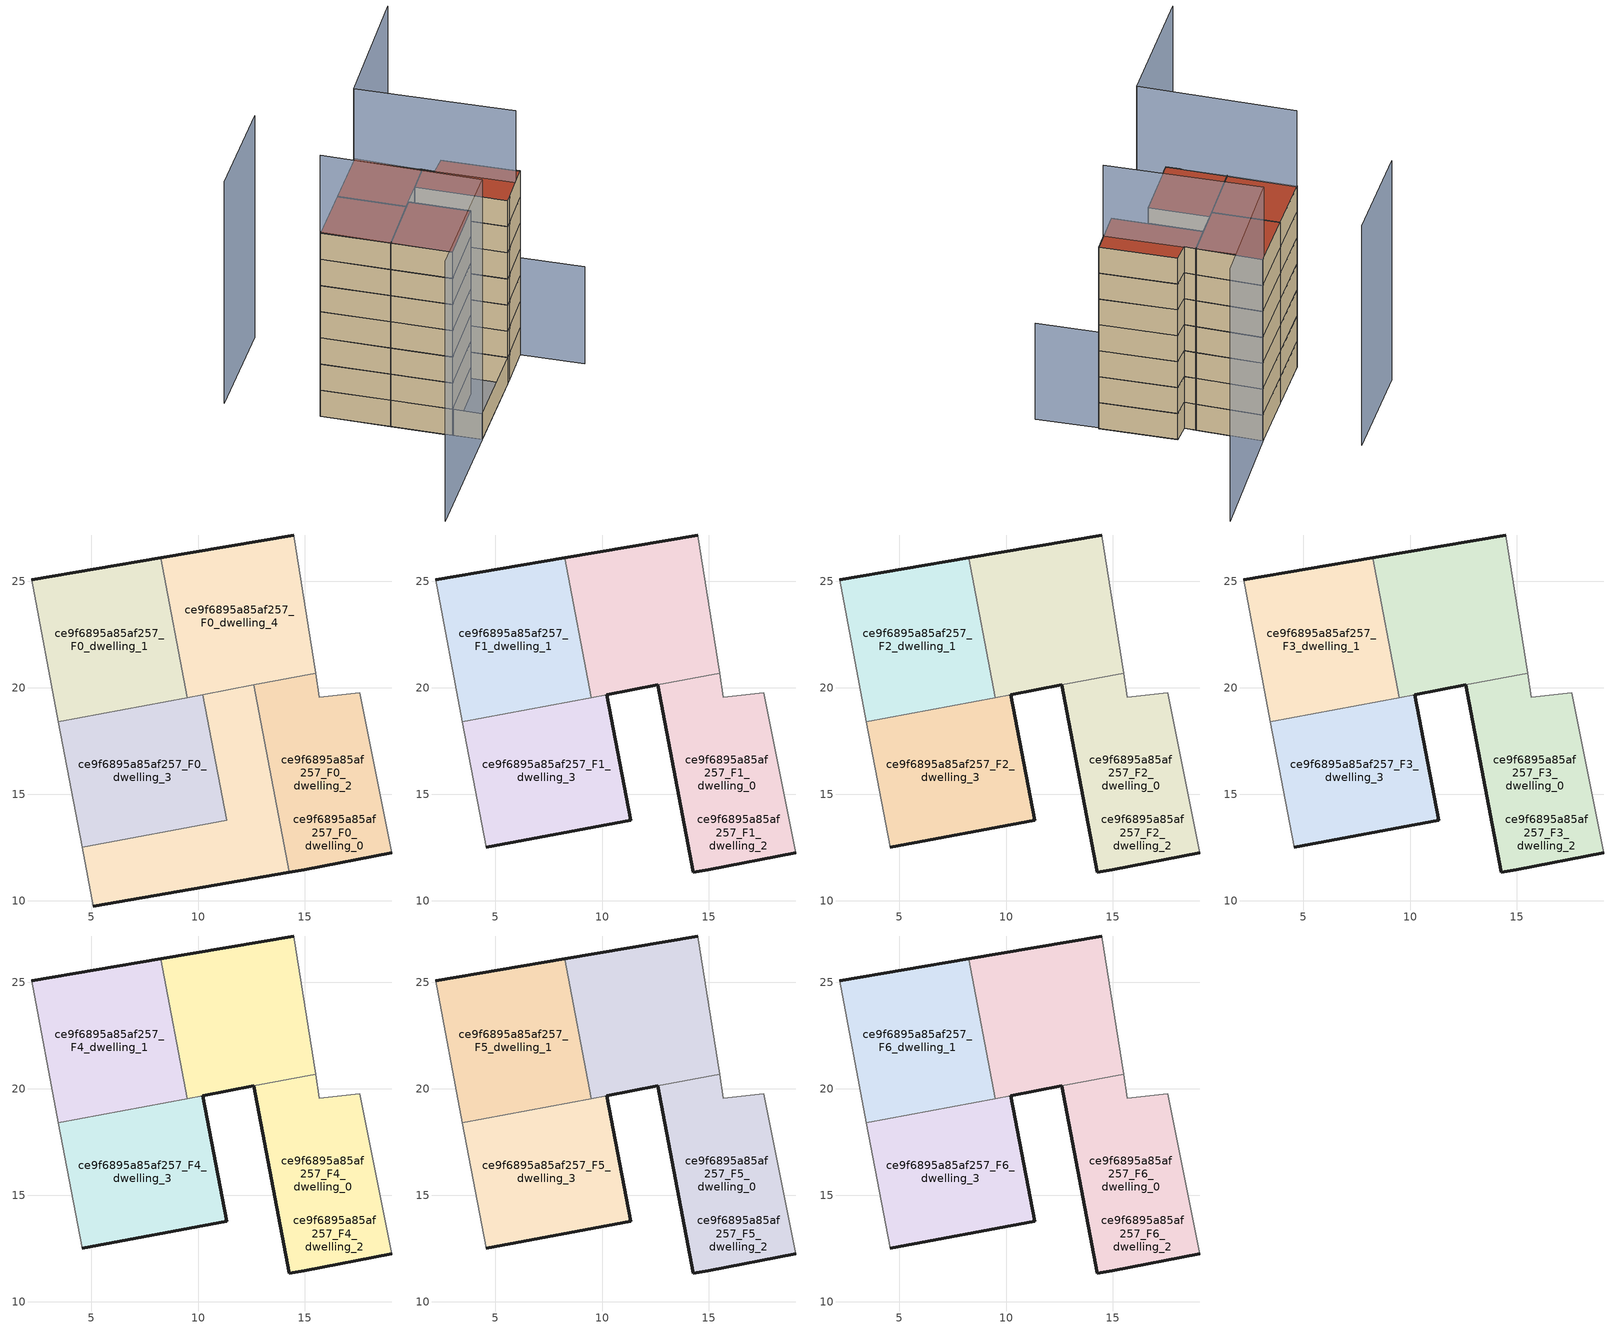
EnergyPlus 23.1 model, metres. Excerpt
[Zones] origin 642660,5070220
ce9f6895a85af257_F0_dwelling_0
 floor ground (EU_floor_Construction): 15.52,20.68 14.5,27.17 8.24,26.1 9.48,19.54 z0; 19.1,12.26 17.6,19.76 15.7,19.56 15.52,20.68 12.61,20.13 14.27,11.33 14.99,11.46 z0; 14.27,11.33 12.61,20.13 9.48,19.54 10.23,19.68 11.34,13.79 4.57,12.51 5.09,9.76 z0
 wall outside (EU_wall_Construction): 8.24,26.1 14.5,27.17 z0:3
 wall adiabatic (EU_wall_Construction): 14.5,27.17 15.52,20.68 z0:3
 wall to ce9f6895a85af257_F0_dwelling_1 (EU_wall_Construction): 9.48,19.54 8.24,26.1 z0:3
 wall to ce9f6895a85af257_F0_dwelling_2 (EU_wall_Construction): 15.52,20.68 12.61,20.13 z0:3
 wall to ce9f6895a85af257_F0_dwelling_4 (EU_wall_Construction): 12.6,20.13 10.23,19.68 z0:3
 wall to ce9f6895a85af257_F0_dwelling_3 (EU_wall_Construction): 10.23,19.68 9.49,19.54 z0:3
ce9f6895a85af257_F0_dwelling_1
 floor ground (EU_floor_Construction): 9.48,19.54 8.24,26.1 2.19,25.07 3.45,18.4 z0
 wall outside (EU_wall_Construction): 2.19,25.07 8.24,26.1 z0:3
 wall adiabatic (EU_wall_Construction): 3.45,18.4 2.19,25.07 z0:3
 wall to ce9f6895a85af257_F0_dwelling_3 (EU_wall_Construction): 9.48,19.54 3.45,18.4 z0:3
ce9f6895a85af257_F0_dwelling_2
 floor ground (EU_floor_Construction): 15.52,20.68 14.5,27.17 8.24,26.1 9.48,19.54 z0; 19.1,12.26 17.6,19.76 15.7,19.56 15.52,20.68 12.61,20.13 14.27,11.33 14.99,11.46 z0
 wall outside (EU_wall_Construction): 19.1,12.26 14.99,11.46 14.27,11.33 z0:3
 wall adiabatic (EU_wall_Construction): 15.52,20.68 15.7,19.56 17.6,19.76 19.1,12.26 z0:3
 wall to ce9f6895a85af257_F0_dwelling_4 (EU_wall_Construction): 14.27,11.33 12.6,20.13 z0:3
ce9f6895a85af257_F0_dwelling_3
 floor ground (EU_floor_Construction): 11.34,13.79 10.23,19.68 3.45,18.4 4.57,12.51 z0
 wall adiabatic (EU_wall_Construction): 4.57,12.51 3.45,18.4 z0:3
 wall to ce9f6895a85af257_F0_dwelling_4 (EU_wall_Construction): 10.23,19.68 11.34,13.79 4.57,12.51 z0:3
ce9f6895a85af257_F0_dwelling_4
 floor ground (EU_floor_Construction): 15.52,20.68 14.5,27.17 8.24,26.1 9.48,19.54 z0; 14.27,11.33 12.61,20.13 9.48,19.54 10.23,19.68 11.34,13.79 4.57,12.51 5.09,9.76 z0
 wall outside (EU_wall_Construction): 14.27,11.33 5.09,9.76 z0:3
 wall adiabatic (EU_wall_Construction): 5.09,9.76 4.57,12.51 z0:3
 ceiling adiabatic (EU_roof_Construction): 14.5,27.17 15.52,20.68 9.48,19.54 8.24,26.1 z3
ce9f6895a85af257_F1_dwelling_0
 floor to ce9f6895a85af257_F0_dwelling_0 (EU_floor_Construction): 15.52,20.68 14.5,27.17 8.24,26.1 9.48,19.54 z3
 floor adiabatic (EU_floor_Construction): 19.1,12.26 17.6,19.76 15.7,19.56 15.52,20.68 12.61,20.13 14.27,11.33 14.99,11.46 z3
 wall outside (EU_wall_Construction): 8.24,26.1 14.5,27.17 / 12.61,20.13 10.23,19.68 z3:6
 wall adiabatic (EU_wall_Construction): 14.5,27.17 15.52,20.68 z3:6
 wall to ce9f6895a85af257_F1_dwelling_1 (EU_wall_Construction): 9.48,19.54 8.24,26.1 z3:6
 wall to ce9f6895a85af257_F1_dwelling_2 (EU_wall_Construction): 15.52,20.68 12.61,20.13 z3:6
 wall to ce9f6895a85af257_F1_dwelling_3 (EU_wall_Construction): 10.23,19.68 9.48,19.54 z3:6
ce9f6895a85af257_F1_dwelling_1
 floor to ce9f6895a85af257_F0_dwelling_1 (EU_floor_Construction): 9.48,19.54 8.24,26.1 2.19,25.07 3.45,18.4 z3
 wall outside (EU_wall_Construction): 2.19,25.07 8.24,26.1 z3:6
 wall adiabatic (EU_wall_Construction): 3.45,18.4 2.19,25.07 z3:6
 wall to ce9f6895a85af257_F1_dwelling_3 (EU_wall_Construction): 9.48,19.54 3.45,18.4 z3:6
ce9f6895a85af257_F1_dwelling_2
 floor to ce9f6895a85af257_F0_dwelling_2 (EU_floor_Construction): 15.52,20.68 14.5,27.17 8.24,26.1 9.48,19.54 z3; 19.1,12.26 17.6,19.76 15.7,19.56 15.52,20.68 12.61,20.13 14.27,11.33 14.99,11.46 z3
 wall outside (EU_wall_Construction): 19.1,12.26 14.99,11.46 14.27,11.33 12.6,20.13 z3:6
 wall adiabatic (EU_wall_Construction): 15.52,20.68 15.7,19.56 17.6,19.76 19.1,12.26 z3:6
ce9f6895a85af257_F1_dwelling_3
 floor to ce9f6895a85af257_F0_dwelling_3 (EU_floor_Construction): 11.34,13.79 10.23,19.68 3.45,18.4 4.57,12.51 z3
 wall outside (EU_wall_Construction): 10.23,19.68 11.34,13.79 4.57,12.51 z3:6
 wall adiabatic (EU_wall_Construction): 4.57,12.51 3.45,18.4 z3:6
ce9f6895a85af257_F2_dwelling_0
 floor adiabatic (EU_floor_Construction): 15.52,20.68 14.5,27.17 8.24,26.1 9.48,19.54 z6; 19.1,12.26 17.6,19.76 15.7,19.56 15.52,20.68 12.61,20.13 14.27,11.33 14.99,11.46 z6
 wall outside (EU_wall_Construction): 8.24,26.1 14.5,27.17 / 12.61,20.13 10.23,19.68 z6:9
 wall adiabatic (EU_wall_Construction): 14.5,27.17 15.52,20.68 z6:9
 wall to ce9f6895a85af257_F2_dwelling_1 (EU_wall_Construction): 9.48,19.54 8.24,26.1 z6:9
 wall to ce9f6895a85af257_F2_dwelling_2 (EU_wall_Construction): 15.52,20.68 12.61,20.13 z6:9
 wall to ce9f6895a85af257_F2_dwelling_3 (EU_wall_Construction): 10.23,19.68 9.48,19.54 z6:9
ce9f6895a85af257_F2_dwelling_1
 floor to ce9f6895a85af257_F1_dwelling_1 (EU_floor_Construction): 9.48,19.54 8.24,26.1 2.19,25.07 3.45,18.4 z6
 wall outside (EU_wall_Construction): 2.19,25.07 8.24,26.1 z6:9
 wall adiabatic (EU_wall_Construction): 3.45,18.4 2.19,25.07 z6:9
 wall to ce9f6895a85af257_F2_dwelling_3 (EU_wall_Construction): 9.48,19.54 3.45,18.4 z6:9
ce9f6895a85af257_F2_dwelling_2
 floor to ce9f6895a85af257_F1_dwelling_2 (EU_floor_Construction): 15.52,20.68 14.5,27.17 8.24,26.1 9.48,19.54 z6; 19.1,12.26 17.6,19.76 15.7,19.56 15.52,20.68 12.61,20.13 14.27,11.33 14.99,11.46 z6
 wall outside (EU_wall_Construction): 19.1,12.26 14.99,11.46 14.27,11.33 12.6,20.13 z6:9
 wall adiabatic (EU_wall_Construction): 15.52,20.68 15.7,19.56 17.6,19.76 19.1,12.26 z6:9
ce9f6895a85af257_F2_dwelling_3
 floor to ce9f6895a85af257_F1_dwelling_3 (EU_floor_Construction): 11.34,13.79 10.23,19.68 3.45,18.4 4.57,12.51 z6
 wall outside (EU_wall_Construction): 10.23,19.68 11.34,13.79 4.57,12.51 z6:9
 wall adiabatic (EU_wall_Construction): 4.57,12.51 3.45,18.4 z6:9
ce9f6895a85af257_F3_dwelling_0
 floor adiabatic (EU_floor_Construction): 15.52,20.68 14.5,27.17 8.24,26.1 9.48,19.54 z9; 19.1,12.26 17.6,19.76 15.7,19.56 15.52,20.68 12.61,20.13 14.27,11.33 14.99,11.46 z9
 wall outside (EU_wall_Construction): 8.24,26.1 14.5,27.17 / 12.61,20.13 10.23,19.68 z9:12
 wall adiabatic (EU_wall_Construction): 14.5,27.17 15.52,20.68 z9:12
 wall to ce9f6895a85af257_F3_dwelling_1 (EU_wall_Construction): 9.48,19.54 8.24,26.1 z9:12
 wall to ce9f6895a85af257_F3_dwelling_2 (EU_wall_Construction): 15.52,20.68 12.61,20.13 z9:12
 wall to ce9f6895a85af257_F3_dwelling_3 (EU_wall_Construction): 10.23,19.68 9.48,19.54 z9:12
ce9f6895a85af257_F3_dwelling_1
 floor to ce9f6895a85af257_F2_dwelling_1 (EU_floor_Construction): 9.48,19.54 8.24,26.1 2.19,25.07 3.45,18.4 z9
 wall outside (EU_wall_Construction): 2.19,25.07 8.24,26.1 z9:12
 wall adiabatic (EU_wall_Construction): 3.45,18.4 2.19,25.07 z9:12
 wall to ce9f6895a85af257_F3_dwelling_3 (EU_wall_Construction): 9.48,19.54 3.45,18.4 z9:12
ce9f6895a85af257_F3_dwelling_2
 floor to ce9f6895a85af257_F2_dwelling_2 (EU_floor_Construction): 15.52,20.68 14.5,27.17 8.24,26.1 9.48,19.54 z9; 19.1,12.26 17.6,19.76 15.7,19.56 15.52,20.68 12.61,20.13 14.27,11.33 14.99,11.46 z9
 wall outside (EU_wall_Construction): 19.1,12.26 14.99,11.46 14.27,11.33 12.6,20.13 z9:12
 wall adiabatic (EU_wall_Construction): 15.52,20.68 15.7,19.56 17.6,19.76 19.1,12.26 z9:12
ce9f6895a85af257_F3_dwelling_3
 floor to ce9f6895a85af257_F2_dwelling_3 (EU_floor_Construction): 11.34,13.79 10.23,19.68 3.45,18.4 4.57,12.51 z9
 wall outside (EU_wall_Construction): 10.23,19.68 11.34,13.79 4.57,12.51 z9:12
 wall adiabatic (EU_wall_Construction): 4.57,12.51 3.45,18.4 z9:12
ce9f6895a85af257_F4_dwelling_0
 floor adiabatic (EU_floor_Construction): 15.52,20.68 14.5,27.17 8.24,26.1 9.48,19.54 z12; 19.1,12.26 17.6,19.76 15.7,19.56 15.52,20.68 12.61,20.13 14.27,11.33 14.99,11.46 z12
 wall outside (EU_wall_Construction): 8.24,26.1 14.5,27.17 / 12.61,20.13 10.23,19.68 z12:15
 wall adiabatic (EU_wall_Construction): 14.5,27.17 15.52,20.68 z12:15
 wall to ce9f6895a85af257_F4_dwelling_1 (EU_wall_Construction): 9.48,19.54 8.24,26.1 z12:15
 wall to ce9f6895a85af257_F4_dwelling_2 (EU_wall_Construction): 15.52,20.68 12.61,20.13 z12:15
 wall to ce9f6895a85af257_F4_dwelling_3 (EU_wall_Construction): 10.23,19.68 9.48,19.54 z12:15
ce9f6895a85af257_F4_dwelling_1
 floor to ce9f6895a85af257_F3_dwelling_1 (EU_floor_Construction): 9.48,19.54 8.24,26.1 2.19,25.07 3.45,18.4 z12
 wall outside (EU_wall_Construction): 2.19,25.07 8.24,26.1 z12:15
 wall adiabatic (EU_wall_Construction): 3.45,18.4 2.19,25.07 z12:15
 wall to ce9f6895a85af257_F4_dwelling_3 (EU_wall_Construction): 9.48,19.54 3.45,18.4 z12:15
ce9f6895a85af257_F4_dwelling_2
 floor to ce9f6895a85af257_F3_dwelling_2 (EU_floor_Construction): 15.52,20.68 14.5,27.17 8.24,26.1 9.48,19.54 z12; 19.1,12.26 17.6,19.76 15.7,19.56 15.52,20.68 12.61,20.13 14.27,11.33 14.99,11.46 z12
 wall outside (EU_wall_Construction): 19.1,12.26 14.99,11.46 14.27,11.33 12.6,20.13 z12:15
 wall adiabatic (EU_wall_Construction): 15.52,20.68 15.7,19.56 17.6,19.76 19.1,12.26 z12:15
ce9f6895a85af257_F4_dwelling_3
 floor to ce9f6895a85af257_F3_dwelling_3 (EU_floor_Construction): 11.34,13.79 10.23,19.68 3.45,18.4 4.57,12.51 z12
 wall outside (EU_wall_Construction): 10.23,19.68 11.34,13.79 4.57,12.51 z12:15
 wall adiabatic (EU_wall_Construction): 4.57,12.51 3.45,18.4 z12:15
ce9f6895a85af257_F5_dwelling_0
 floor adiabatic (EU_floor_Construction): 15.52,20.68 14.5,27.17 8.24,26.1 9.48,19.54 z15; 19.1,12.26 17.6,19.76 15.7,19.56 15.52,20.68 12.61,20.13 14.27,11.33 14.99,11.46 z15
 wall outside (EU_wall_Construction): 8.24,26.1 14.5,27.17 / 12.61,20.13 10.23,19.68 z15:18
 wall adiabatic (EU_wall_Construction): 14.5,27.17 15.52,20.68 z15:18
 wall to ce9f6895a85af257_F5_dwelling_1 (EU_wall_Construction): 9.48,19.54 8.24,26.1 z15:18
 wall to ce9f6895a85af257_F5_dwelling_2 (EU_wall_Construction): 15.52,20.68 12.61,20.13 z15:18
 wall to ce9f6895a85af257_F5_dwelling_3 (EU_wall_Construction): 10.23,19.68 9.48,19.54 z15:18
ce9f6895a85af257_F5_dwelling_1
 floor to ce9f6895a85af257_F4_dwelling_1 (EU_floor_Construction): 9.48,19.54 8.24,26.1 2.19,25.07 3.45,18.4 z15
 wall outside (EU_wall_Construction): 2.19,25.07 8.24,26.1 z15:18
 wall adiabatic (EU_wall_Construction): 3.45,18.4 2.19,25.07 z15:18
 wall to ce9f6895a85af257_F5_dwelling_3 (EU_wall_Construction): 9.48,19.54 3.45,18.4 z15:18
ce9f6895a85af257_F5_dwelling_2
 floor to ce9f6895a85af257_F4_dwelling_2 (EU_floor_Construction): 15.52,20.68 14.5,27.17 8.24,26.1 9.48,19.54 z15; 19.1,12.26 17.6,19.76 15.7,19.56 15.52,20.68 12.61,20.13 14.27,11.33 14.99,11.46 z15
 wall outside (EU_wall_Construction): 19.1,12.26 14.99,11.46 14.27,11.33 12.6,20.13 z15:18
 wall adiabatic (EU_wall_Construction): 15.52,20.68 15.7,19.56 17.6,19.76 19.1,12.26 z15:18
ce9f6895a85af257_F5_dwelling_3
 floor to ce9f6895a85af257_F4_dwelling_3 (EU_floor_Construction): 11.34,13.79 10.23,19.68 3.45,18.4 4.57,12.51 z15
 wall outside (EU_wall_Construction): 10.23,19.68 11.34,13.79 4.57,12.51 z15:18
 wall adiabatic (EU_wall_Construction): 4.57,12.51 3.45,18.4 z15:18
ce9f6895a85af257_F6_dwelling_0
 floor adiabatic (EU_floor_Construction): 15.52,20.68 14.5,27.17 8.24,26.1 9.48,19.54 z18; 19.1,12.26 17.6,19.76 15.7,19.56 15.52,20.68 12.61,20.13 14.27,11.33 14.99,11.46 z18
 wall outside (EU_wall_Construction): 8.24,26.1 14.5,27.17 / 12.61,20.13 10.23,19.68 z18:21
 wall adiabatic (EU_wall_Construction): 14.5,27.17 15.52,20.68 z18:21
 wall to ce9f6895a85af257_F6_dwelling_1 (EU_wall_Construction): 9.48,19.54 8.24,26.1 z18:21
 wall to ce9f6895a85af257_F6_dwelling_2 (EU_wall_Construction): 15.52,20.68 12.61,20.13 z18:21
 wall to ce9f6895a85af257_F6_dwelling_3 (EU_wall_Construction): 10.23,19.68 9.48,19.54 z18:21
 roof outside (EU_roof_Construction): 14.5,27.17 15.52,20.68 9.48,19.54 8.24,26.1 z21; 17.6,19.76 19.1,12.26 14.99,11.46 14.27,11.33 12.61,20.13 15.52,20.68 15.7,19.56 z21
ce9f6895a85af257_F6_dwelling_1
 floor to ce9f6895a85af257_F5_dwelling_1 (EU_floor_Construction): 9.48,19.54 8.24,26.1 2.19,25.07 3.45,18.4 z18
 wall outside (EU_wall_Construction): 2.19,25.07 8.24,26.1 z18:21
 wall adiabatic (EU_wall_Construction): 3.45,18.4 2.19,25.07 z18:21
 wall to ce9f6895a85af257_F6_dwelling_3 (EU_wall_Construction): 9.48,19.54 3.45,18.4 z18:21
 roof outside (EU_roof_Construction): 8.24,26.1 9.48,19.54 3.45,18.4 2.19,25.07 z21
ce9f6895a85af257_F6_dwelling_2
 floor to ce9f6895a85af257_F5_dwelling_2 (EU_floor_Construction): 15.52,20.68 14.5,27.17 8.24,26.1 9.48,19.54 z18; 19.1,12.26 17.6,19.76 15.7,19.56 15.52,20.68 12.61,20.13 14.27,11.33 14.99,11.46 z18
 wall outside (EU_wall_Construction): 19.1,12.26 14.99,11.46 14.27,11.33 12.6,20.13 z18:21
 wall adiabatic (EU_wall_Construction): 15.52,20.68 15.7,19.56 17.6,19.76 19.1,12.26 z18:21
 roof outside (EU_roof_Construction): 14.5,27.17 15.52,20.68 9.48,19.54 8.24,26.1 z21; 17.6,19.76 19.1,12.26 14.99,11.46 14.27,11.33 12.61,20.13 15.52,20.68 15.7,19.56 z21
ce9f6895a85af257_F6_dwelling_3
 floor to ce9f6895a85af257_F5_dwelling_3 (EU_floor_Construction): 11.34,13.79 10.23,19.68 3.45,18.4 4.57,12.51 z18
 wall outside (EU_wall_Construction): 10.23,19.68 11.34,13.79 4.57,12.51 z18:21
 wall adiabatic (EU_wall_Construction): 4.57,12.51 3.45,18.4 z18:21
 roof outside (EU_roof_Construction): 10.23,19.68 11.34,13.79 4.57,12.51 3.45,18.4 z21
shading: 20.2,6.15 18.98,12.23 z0:11.1; 2.38,25.12 5.09,9.76 / 5.09,9.76 -8.21,7.41 z0:29.8; 17.23,11.88 14.19,27.11 / 14.19,27.11 27.57,29.78 z0:29.2; 11.21,35.93 0.39,34.08 z0:25.4
[Building]
EU S2 Campaign: North Axis=0; Terrain=City; Solar Distribution=FullExterior
[Site:Location]
Lyon-Bron: Latitude=45.75; Longitude=5; Time Zone=1; Elevation=198
[SizingPeriod:WeatherFileDays]
AnnualSizingPeriod: Begin Month=1; Begin Day of Month=1; End Month=12; End Day of Month=31; Day of Week for Start Day=Monday; Use Weather File Daylight Saving Period=No; Use Weather File Rain and Snow Indicators=No
[MATERIAL]
EU_InternalMass_Material: Roughness=MediumRough; Thickness=0.1; Conductivity=1; Density=1800; Specific Heat=900; Thermal Absorptance=0.9; Solar Absorptance=0.7; Visible Absorptance=0.7
[MATERIAL:NOMASS] Roughness=MediumRough; Thermal Absorptance=0.9; Solar Absorptance=0.7; Visible Absorptance=0.7
Name | Thermal Resistance
EU_wall_NoMass | 0.776494
EU_roof_NoMass | 0.486893
EU_floor_NoMass | 0.421597
[CONSTRUCTION]
EU_wall_Construction: EU_wall_NoMass
EU_roof_Construction: EU_roof_NoMass
EU_floor_Construction: EU_floor_NoMass
EU_InternalMass_Construction: EU_InternalMass_Material
[ZONE] Type=1; Multiplier=1; Ceiling Height=autocalculate; Floor Area=autocalculate; Part of Total Floor Area=Yes
Name | Volume
ce9f6895a85af257_F0_dwelling_0 | 372.042
ce9f6895a85af257_F1_dwelling_0; ce9f6895a85af257_F0_dwelling_2; ce9f6895a85af257_F1_dwelling_2 | 248.044
ce9f6895a85af257_F2_dwelling_0; ce9f6895a85af257_F3_dwelling_0; ce9f6895a85af257_F4_dwelling_0; ce9f6895a85af257_F5_dwelling_0; ce9f6895a85af257_F6_dwelling_0; ce9f6895a85af257_F2_dwelling_2; ce9f6895a85af257_F3_dwelling_2; ce9f6895a85af257_F4_dwelling_2; ce9f6895a85af257_F5_dwelling_2; ce9f6895a85af257_F6_dwelling_2 | 248.045
ce9f6895a85af257_F0_dwelling_1; ce9f6895a85af257_F1_dwelling_1; ce9f6895a85af257_F2_dwelling_1; ce9f6895a85af257_F3_dwelling_1; ce9f6895a85af257_F4_dwelling_1; ce9f6895a85af257_F5_dwelling_1; ce9f6895a85af257_F6_dwelling_1 | 124.006
ce9f6895a85af257_F0_dwelling_3 | 124.032
ce9f6895a85af257_F1_dwelling_3; ce9f6895a85af257_F2_dwelling_3; ce9f6895a85af257_F3_dwelling_3; ce9f6895a85af257_F4_dwelling_3; ce9f6895a85af257_F5_dwelling_3; ce9f6895a85af257_F6_dwelling_3 | 124.031
ce9f6895a85af257_F0_dwelling_4 | 248.012
[INTERNALMASS] Construction=EU_InternalMass_Construction
Name | Zone or ZoneList | Surface Area
ce9f6895a85af257_F0_dwelling_0_EU_InternalMass | ce9f6895a85af257_F0_dwelling_0 | 41.3374
ce9f6895a85af257_F0_dwelling_1_EU_InternalMass | ce9f6895a85af257_F0_dwelling_1 | 41.3358
ce9f6895a85af257_F0_dwelling_2_EU_InternalMass | ce9f6895a85af257_F0_dwelling_2 | 41.3451
ce9f6895a85af257_F0_dwelling_3_EU_InternalMass | ce9f6895a85af257_F0_dwelling_3 | 41.3414
ce9f6895a85af257_F0_dwelling_4_EU_InternalMass | ce9f6895a85af257_F0_dwelling_4 | 41.3326
ce9f6895a85af257_F1_dwelling_0_EU_InternalMass | ce9f6895a85af257_F1_dwelling_0 | 51.6721
ce9f6895a85af257_F1_dwelling_1_EU_InternalMass | ce9f6895a85af257_F1_dwelling_1 | 51.6709
ce9f6895a85af257_F1_dwelling_2_EU_InternalMass | ce9f6895a85af257_F1_dwelling_2 | 51.6783
ce9f6895a85af257_F1_dwelling_3_EU_InternalMass | ce9f6895a85af257_F1_dwelling_3 | 51.6768
ce9f6895a85af257_F2_dwelling_0_EU_InternalMass | ce9f6895a85af257_F2_dwelling_0 | 51.6721
ce9f6895a85af257_F2_dwelling_1_EU_InternalMass | ce9f6895a85af257_F2_dwelling_1 | 51.6709
ce9f6895a85af257_F2_dwelling_2_EU_InternalMass | ce9f6895a85af257_F2_dwelling_2 | 51.6783
ce9f6895a85af257_F2_dwelling_3_EU_InternalMass | ce9f6895a85af257_F2_dwelling_3 | 51.6768
ce9f6895a85af257_F3_dwelling_0_EU_InternalMass | ce9f6895a85af257_F3_dwelling_0 | 51.6721
ce9f6895a85af257_F3_dwelling_1_EU_InternalMass | ce9f6895a85af257_F3_dwelling_1 | 51.6709
ce9f6895a85af257_F3_dwelling_2_EU_InternalMass | ce9f6895a85af257_F3_dwelling_2 | 51.6783
ce9f6895a85af257_F3_dwelling_3_EU_InternalMass | ce9f6895a85af257_F3_dwelling_3 | 51.6768
ce9f6895a85af257_F4_dwelling_0_EU_InternalMass | ce9f6895a85af257_F4_dwelling_0 | 51.6721
ce9f6895a85af257_F4_dwelling_1_EU_InternalMass | ce9f6895a85af257_F4_dwelling_1 | 51.6709
ce9f6895a85af257_F4_dwelling_2_EU_InternalMass | ce9f6895a85af257_F4_dwelling_2 | 51.6783
ce9f6895a85af257_F4_dwelling_3_EU_InternalMass | ce9f6895a85af257_F4_dwelling_3 | 51.6768
ce9f6895a85af257_F5_dwelling_0_EU_InternalMass | ce9f6895a85af257_F5_dwelling_0 | 51.6721
ce9f6895a85af257_F5_dwelling_1_EU_InternalMass | ce9f6895a85af257_F5_dwelling_1 | 51.6709
ce9f6895a85af257_F5_dwelling_2_EU_InternalMass | ce9f6895a85af257_F5_dwelling_2 | 51.6783
ce9f6895a85af257_F5_dwelling_3_EU_InternalMass | ce9f6895a85af257_F5_dwelling_3 | 51.6768
ce9f6895a85af257_F6_dwelling_0_EU_InternalMass | ce9f6895a85af257_F6_dwelling_0 | 51.6721
ce9f6895a85af257_F6_dwelling_1_EU_InternalMass | ce9f6895a85af257_F6_dwelling_1 | 51.6709
ce9f6895a85af257_F6_dwelling_2_EU_InternalMass | ce9f6895a85af257_F6_dwelling_2 | 51.6783
ce9f6895a85af257_F6_dwelling_3_EU_InternalMass | ce9f6895a85af257_F6_dwelling_3 | 51.6768
[OTHEREQUIPMENT] Fuel Type=Electricity; Design Level Calculation Method=Watts/Area; Power per Zone Floor Area=1; Fraction Latent=0; Fraction Radiant=0; Fraction Lost=0; Carbon Dioxide Generation Rate=0; EndUse Subcategory=EU_Step8_InternalGains
Name | Zone or ZoneList or Space or SpaceList | Schedule
EU_Step8_InternalGain_ce9f6895a85af257_F0_dwelling_0_f000 | ce9f6895a85af257_F0_dwelling_0 | EU_Step8_GainSchedule_ce9f6895a85af257_F0_dwelling_0_f000
EU_Step8_InternalGain_ce9f6895a85af257_F0_dwelling_1_f000 | ce9f6895a85af257_F0_dwelling_1 | EU_Step8_GainSchedule_ce9f6895a85af257_F0_dwelling_1_f000
EU_Step8_InternalGain_ce9f6895a85af257_F0_dwelling_2_f000 | ce9f6895a85af257_F0_dwelling_2 | EU_Step8_GainSchedule_ce9f6895a85af257_F0_dwelling_2_f000
EU_Step8_InternalGain_ce9f6895a85af257_F0_dwelling_3_f000 | ce9f6895a85af257_F0_dwelling_3 | EU_Step8_GainSchedule_ce9f6895a85af257_F0_dwelling_3_f000
EU_Step8_InternalGain_ce9f6895a85af257_F0_dwelling_4_f000 | ce9f6895a85af257_F0_dwelling_4 | EU_Step8_GainSchedule_ce9f6895a85af257_F0_dwelling_4_f000
EU_Step8_InternalGain_ce9f6895a85af257_F1_dwelling_0_f000 | ce9f6895a85af257_F1_dwelling_0 | EU_Step8_GainSchedule_ce9f6895a85af257_F1_dwelling_0_f000
EU_Step8_InternalGain_ce9f6895a85af257_F1_dwelling_1_f000 | ce9f6895a85af257_F1_dwelling_1 | EU_Step8_GainSchedule_ce9f6895a85af257_F1_dwelling_1_f000
EU_Step8_InternalGain_ce9f6895a85af257_F1_dwelling_2_f000 | ce9f6895a85af257_F1_dwelling_2 | EU_Step8_GainSchedule_ce9f6895a85af257_F1_dwelling_2_f000
EU_Step8_InternalGain_ce9f6895a85af257_F1_dwelling_3_f000 | ce9f6895a85af257_F1_dwelling_3 | EU_Step8_GainSchedule_ce9f6895a85af257_F1_dwelling_3_f000
EU_Step8_InternalGain_ce9f6895a85af257_F2_dwelling_0_f000 | ce9f6895a85af257_F2_dwelling_0 | EU_Step8_GainSchedule_ce9f6895a85af257_F2_dwelling_0_f000
EU_Step8_InternalGain_ce9f6895a85af257_F2_dwelling_1_f000 | ce9f6895a85af257_F2_dwelling_1 | EU_Step8_GainSchedule_ce9f6895a85af257_F2_dwelling_1_f000
EU_Step8_InternalGain_ce9f6895a85af257_F2_dwelling_2_f000 | ce9f6895a85af257_F2_dwelling_2 | EU_Step8_GainSchedule_ce9f6895a85af257_F2_dwelling_2_f000
EU_Step8_InternalGain_ce9f6895a85af257_F2_dwelling_3_f000 | ce9f6895a85af257_F2_dwelling_3 | EU_Step8_GainSchedule_ce9f6895a85af257_F2_dwelling_3_f000
EU_Step8_InternalGain_ce9f6895a85af257_F3_dwelling_0_f000 | ce9f6895a85af257_F3_dwelling_0 | EU_Step8_GainSchedule_ce9f6895a85af257_F3_dwelling_0_f000
EU_Step8_InternalGain_ce9f6895a85af257_F3_dwelling_1_f000 | ce9f6895a85af257_F3_dwelling_1 | EU_Step8_GainSchedule_ce9f6895a85af257_F3_dwelling_1_f000
EU_Step8_InternalGain_ce9f6895a85af257_F3_dwelling_2_f000 | ce9f6895a85af257_F3_dwelling_2 | EU_Step8_GainSchedule_ce9f6895a85af257_F3_dwelling_2_f000
EU_Step8_InternalGain_ce9f6895a85af257_F3_dwelling_3_f000 | ce9f6895a85af257_F3_dwelling_3 | EU_Step8_GainSchedule_ce9f6895a85af257_F3_dwelling_3_f000
EU_Step8_InternalGain_ce9f6895a85af257_F4_dwelling_0_f000 | ce9f6895a85af257_F4_dwelling_0 | EU_Step8_GainSchedule_ce9f6895a85af257_F4_dwelling_0_f000
EU_Step8_InternalGain_ce9f6895a85af257_F4_dwelling_1_f000 | ce9f6895a85af257_F4_dwelling_1 | EU_Step8_GainSchedule_ce9f6895a85af257_F4_dwelling_1_f000
EU_Step8_InternalGain_ce9f6895a85af257_F4_dwelling_2_f000 | ce9f6895a85af257_F4_dwelling_2 | EU_Step8_GainSchedule_ce9f6895a85af257_F4_dwelling_2_f000
EU_Step8_InternalGain_ce9f6895a85af257_F4_dwelling_3_f000 | ce9f6895a85af257_F4_dwelling_3 | EU_Step8_GainSchedule_ce9f6895a85af257_F4_dwelling_3_f000
EU_Step8_InternalGain_ce9f6895a85af257_F5_dwelling_0_f000 | ce9f6895a85af257_F5_dwelling_0 | EU_Step8_GainSchedule_ce9f6895a85af257_F5_dwelling_0_f000
EU_Step8_InternalGain_ce9f6895a85af257_F5_dwelling_1_f000 | ce9f6895a85af257_F5_dwelling_1 | EU_Step8_GainSchedule_ce9f6895a85af257_F5_dwelling_1_f000
EU_Step8_InternalGain_ce9f6895a85af257_F5_dwelling_2_f000 | ce9f6895a85af257_F5_dwelling_2 | EU_Step8_GainSchedule_ce9f6895a85af257_F5_dwelling_2_f000
EU_Step8_InternalGain_ce9f6895a85af257_F5_dwelling_3_f000 | ce9f6895a85af257_F5_dwelling_3 | EU_Step8_GainSchedule_ce9f6895a85af257_F5_dwelling_3_f000
EU_Step8_InternalGain_ce9f6895a85af257_F6_dwelling_0_f000 | ce9f6895a85af257_F6_dwelling_0 | EU_Step8_GainSchedule_ce9f6895a85af257_F6_dwelling_0_f000
EU_Step8_InternalGain_ce9f6895a85af257_F6_dwelling_1_f000 | ce9f6895a85af257_F6_dwelling_1 | EU_Step8_GainSchedule_ce9f6895a85af257_F6_dwelling_1_f000
EU_Step8_InternalGain_ce9f6895a85af257_F6_dwelling_2_f000 | ce9f6895a85af257_F6_dwelling_2 | EU_Step8_GainSchedule_ce9f6895a85af257_F6_dwelling_2_f000
EU_Step8_InternalGain_ce9f6895a85af257_F6_dwelling_3_f000 | ce9f6895a85af257_F6_dwelling_3 | EU_Step8_GainSchedule_ce9f6895a85af257_F6_dwelling_3_f000
[ZONEVENTILATION:DESIGNFLOWRATE] Schedule=EU_AlwaysOn; Design Flow Rate Calculation Method=AirChanges/Hour; Air Changes per Hour=0.693814; Ventilation Type=Natural; Fan Pressure Rise=0; Fan Total Efficiency=1; Constant Term Coefficient=1; Temperature Term Coefficient=0; Velocity Term Coefficient=0; Velocity Squared Term Coefficient=0; Minimum Indoor Temperature=-100; Maximum Indoor Temperature=100; Delta Temperature=-100; Minimum Outdoor Temperature=-100; Maximum Outdoor Temperature=100; Maximum Wind Speed=40
Name | Zone or ZoneList or Space or SpaceList
EU_ConstantAir_ce9f6895a85af257_F0_dwelling_0 | ce9f6895a85af257_F0_dwelling_0
EU_ConstantAir_ce9f6895a85af257_F0_dwelling_1 | ce9f6895a85af257_F0_dwelling_1
EU_ConstantAir_ce9f6895a85af257_F0_dwelling_2 | ce9f6895a85af257_F0_dwelling_2
EU_ConstantAir_ce9f6895a85af257_F0_dwelling_3 | ce9f6895a85af257_F0_dwelling_3
EU_ConstantAir_ce9f6895a85af257_F0_dwelling_4 | ce9f6895a85af257_F0_dwelling_4
EU_ConstantAir_ce9f6895a85af257_F1_dwelling_0 | ce9f6895a85af257_F1_dwelling_0
EU_ConstantAir_ce9f6895a85af257_F1_dwelling_1 | ce9f6895a85af257_F1_dwelling_1
EU_ConstantAir_ce9f6895a85af257_F1_dwelling_2 | ce9f6895a85af257_F1_dwelling_2
EU_ConstantAir_ce9f6895a85af257_F1_dwelling_3 | ce9f6895a85af257_F1_dwelling_3
EU_ConstantAir_ce9f6895a85af257_F2_dwelling_0 | ce9f6895a85af257_F2_dwelling_0
EU_ConstantAir_ce9f6895a85af257_F2_dwelling_1 | ce9f6895a85af257_F2_dwelling_1
EU_ConstantAir_ce9f6895a85af257_F2_dwelling_2 | ce9f6895a85af257_F2_dwelling_2
EU_ConstantAir_ce9f6895a85af257_F2_dwelling_3 | ce9f6895a85af257_F2_dwelling_3
EU_ConstantAir_ce9f6895a85af257_F3_dwelling_0 | ce9f6895a85af257_F3_dwelling_0
EU_ConstantAir_ce9f6895a85af257_F3_dwelling_1 | ce9f6895a85af257_F3_dwelling_1
EU_ConstantAir_ce9f6895a85af257_F3_dwelling_2 | ce9f6895a85af257_F3_dwelling_2
EU_ConstantAir_ce9f6895a85af257_F3_dwelling_3 | ce9f6895a85af257_F3_dwelling_3
EU_ConstantAir_ce9f6895a85af257_F4_dwelling_0 | ce9f6895a85af257_F4_dwelling_0
EU_ConstantAir_ce9f6895a85af257_F4_dwelling_1 | ce9f6895a85af257_F4_dwelling_1
EU_ConstantAir_ce9f6895a85af257_F4_dwelling_2 | ce9f6895a85af257_F4_dwelling_2
EU_ConstantAir_ce9f6895a85af257_F4_dwelling_3 | ce9f6895a85af257_F4_dwelling_3
EU_ConstantAir_ce9f6895a85af257_F5_dwelling_0 | ce9f6895a85af257_F5_dwelling_0
EU_ConstantAir_ce9f6895a85af257_F5_dwelling_1 | ce9f6895a85af257_F5_dwelling_1
EU_ConstantAir_ce9f6895a85af257_F5_dwelling_2 | ce9f6895a85af257_F5_dwelling_2
EU_ConstantAir_ce9f6895a85af257_F5_dwelling_3 | ce9f6895a85af257_F5_dwelling_3
EU_ConstantAir_ce9f6895a85af257_F6_dwelling_0 | ce9f6895a85af257_F6_dwelling_0
EU_ConstantAir_ce9f6895a85af257_F6_dwelling_1 | ce9f6895a85af257_F6_dwelling_1
EU_ConstantAir_ce9f6895a85af257_F6_dwelling_2 | ce9f6895a85af257_F6_dwelling_2
EU_ConstantAir_ce9f6895a85af257_F6_dwelling_3 | ce9f6895a85af257_F6_dwelling_3
[HVACTEMPLATE:THERMOSTAT] Constant Heating Setpoint=20; Constant Cooling Setpoint=50
EU_HeatOnly_ce9f6895a85af257_F0_dwelling_0; EU_HeatOnly_ce9f6895a85af257_F0_dwelling_1; EU_HeatOnly_ce9f6895a85af257_F0_dwelling_2; EU_HeatOnly_ce9f6895a85af257_F0_dwelling_3; EU_HeatOnly_ce9f6895a85af257_F0_dwelling_4; EU_HeatOnly_ce9f6895a85af257_F1_dwelling_0; EU_HeatOnly_ce9f6895a85af257_F1_dwelling_1; EU_HeatOnly_ce9f6895a85af257_F1_dwelling_2; EU_HeatOnly_ce9f6895a85af257_F1_dwelling_3; EU_HeatOnly_ce9f6895a85af257_F2_dwelling_0; EU_HeatOnly_ce9f6895a85af257_F2_dwelling_1; EU_HeatOnly_ce9f6895a85af257_F2_dwelling_2; EU_HeatOnly_ce9f6895a85af257_F2_dwelling_3; EU_HeatOnly_ce9f6895a85af257_F3_dwelling_0; EU_HeatOnly_ce9f6895a85af257_F3_dwelling_1; EU_HeatOnly_ce9f6895a85af257_F3_dwelling_2; EU_HeatOnly_ce9f6895a85af257_F3_dwelling_3; EU_HeatOnly_ce9f6895a85af257_F4_dwelling_0; EU_HeatOnly_ce9f6895a85af257_F4_dwelling_1; EU_HeatOnly_ce9f6895a85af257_F4_dwelling_2; EU_HeatOnly_ce9f6895a85af257_F4_dwelling_3; EU_HeatOnly_ce9f6895a85af257_F5_dwelling_0; EU_HeatOnly_ce9f6895a85af257_F5_dwelling_1; EU_HeatOnly_ce9f6895a85af257_F5_dwelling_2; EU_HeatOnly_ce9f6895a85af257_F5_dwelling_3; EU_HeatOnly_ce9f6895a85af257_F6_dwelling_0; EU_HeatOnly_ce9f6895a85af257_F6_dwelling_1; EU_HeatOnly_ce9f6895a85af257_F6_dwelling_2; EU_HeatOnly_ce9f6895a85af257_F6_dwelling_3
[HVACTEMPLATE:ZONE:IDEALLOADSAIRSYSTEM] System Availability Schedule=EU_AlwaysOn; Maximum Heating Supply Air Temperature=50; Minimum Cooling Supply Air Temperature=13; Maximum Heating Supply Air Humidity Ratio=0.0156; Minimum Cooling Supply Air Humidity Ratio=0.0077; Heating Limit=NoLimit; Cooling Limit=NoLimit; Heating Availability Schedule=EU_AlwaysOn; Cooling Availability Schedule=EU_CoolingOff; Dehumidification Control Type=ConstantSensibleHeatRatio; Cooling Sensible Heat Ratio=0.7; Dehumidification Setpoint=60; Humidification Control Type=None; Humidification Setpoint=30; Outdoor Air Method=None; Outdoor Air Flow Rate per Person=0.00944; Outdoor Air Flow Rate per Zone Floor Area=0; Outdoor Air Flow Rate per Zone=0; Demand Controlled Ventilation Type=None; Outdoor Air Economizer Type=NoEconomizer; Heat Recovery Type=None; Sensible Heat Recovery Effectiveness=0.7; Latent Heat Recovery Effectiveness=0.65
Name | Template Thermostat
ce9f6895a85af257_F0_dwelling_0 | EU_HeatOnly_ce9f6895a85af257_F0_dwelling_0
ce9f6895a85af257_F0_dwelling_1 | EU_HeatOnly_ce9f6895a85af257_F0_dwelling_1
ce9f6895a85af257_F0_dwelling_2 | EU_HeatOnly_ce9f6895a85af257_F0_dwelling_2
ce9f6895a85af257_F0_dwelling_3 | EU_HeatOnly_ce9f6895a85af257_F0_dwelling_3
ce9f6895a85af257_F0_dwelling_4 | EU_HeatOnly_ce9f6895a85af257_F0_dwelling_4
ce9f6895a85af257_F1_dwelling_0 | EU_HeatOnly_ce9f6895a85af257_F1_dwelling_0
ce9f6895a85af257_F1_dwelling_1 | EU_HeatOnly_ce9f6895a85af257_F1_dwelling_1
ce9f6895a85af257_F1_dwelling_2 | EU_HeatOnly_ce9f6895a85af257_F1_dwelling_2
ce9f6895a85af257_F1_dwelling_3 | EU_HeatOnly_ce9f6895a85af257_F1_dwelling_3
ce9f6895a85af257_F2_dwelling_0 | EU_HeatOnly_ce9f6895a85af257_F2_dwelling_0
ce9f6895a85af257_F2_dwelling_1 | EU_HeatOnly_ce9f6895a85af257_F2_dwelling_1
ce9f6895a85af257_F2_dwelling_2 | EU_HeatOnly_ce9f6895a85af257_F2_dwelling_2
ce9f6895a85af257_F2_dwelling_3 | EU_HeatOnly_ce9f6895a85af257_F2_dwelling_3
ce9f6895a85af257_F3_dwelling_0 | EU_HeatOnly_ce9f6895a85af257_F3_dwelling_0
ce9f6895a85af257_F3_dwelling_1 | EU_HeatOnly_ce9f6895a85af257_F3_dwelling_1
ce9f6895a85af257_F3_dwelling_2 | EU_HeatOnly_ce9f6895a85af257_F3_dwelling_2
ce9f6895a85af257_F3_dwelling_3 | EU_HeatOnly_ce9f6895a85af257_F3_dwelling_3
ce9f6895a85af257_F4_dwelling_0 | EU_HeatOnly_ce9f6895a85af257_F4_dwelling_0
ce9f6895a85af257_F4_dwelling_1 | EU_HeatOnly_ce9f6895a85af257_F4_dwelling_1
ce9f6895a85af257_F4_dwelling_2 | EU_HeatOnly_ce9f6895a85af257_F4_dwelling_2
ce9f6895a85af257_F4_dwelling_3 | EU_HeatOnly_ce9f6895a85af257_F4_dwelling_3
ce9f6895a85af257_F5_dwelling_0 | EU_HeatOnly_ce9f6895a85af257_F5_dwelling_0
ce9f6895a85af257_F5_dwelling_1 | EU_HeatOnly_ce9f6895a85af257_F5_dwelling_1
ce9f6895a85af257_F5_dwelling_2 | EU_HeatOnly_ce9f6895a85af257_F5_dwelling_2
ce9f6895a85af257_F5_dwelling_3 | EU_HeatOnly_ce9f6895a85af257_F5_dwelling_3
ce9f6895a85af257_F6_dwelling_0 | EU_HeatOnly_ce9f6895a85af257_F6_dwelling_0
ce9f6895a85af257_F6_dwelling_1 | EU_HeatOnly_ce9f6895a85af257_F6_dwelling_1
ce9f6895a85af257_F6_dwelling_2 | EU_HeatOnly_ce9f6895a85af257_F6_dwelling_2
ce9f6895a85af257_F6_dwelling_3 | EU_HeatOnly_ce9f6895a85af257_F6_dwelling_3
[SIZING:ZONE] Zone Cooling Design Supply Air Temperature Input Method=SupplyAirTemperature; Zone Cooling Design Supply Air Temperature=13; Zone Heating Design Supply Air Temperature Input Method=SupplyAirTemperature; Zone Heating Design Supply Air Temperature=50; Zone Cooling Design Supply Air Humidity Ratio=0.008; Zone Heating Design Supply Air Humidity Ratio=0.008; Cooling Design Air Flow Method=DesignDay; Cooling Design Air Flow Rate=0; Cooling Minimum Air Flow per Zone Floor Area=0.000762; Cooling Minimum Air Flow=0; Cooling Minimum Air Flow Fraction=0.2; Heating Design Air Flow Method=DesignDay; Heating Design Air Flow Rate=0; Heating Maximum Air Flow per Zone Floor Area=0.002032; Heating Maximum Air Flow=0.141576; Heating Maximum Air Flow Fraction=0.3; Account for Dedicated Outdoor Air System=No; Dedicated Outdoor Air System Control Strategy=NeutralSupplyAir; Dedicated Outdoor Air Low Setpoint Temperature for Design=autosize; Dedicated Outdoor Air High Setpoint Temperature for Design=autosize; Zone Load Sizing Method=Sensible Load Only No Latent Load; Zone Latent Cooling Design Supply Air Humidity Ratio Input Method=HumidityRatioDifference; Zone Cooling Design Supply Air Humidity Ratio Difference=0.005; Zone Latent Heating Design Supply Air Humidity Ratio Input Method=HumidityRatioDifference; Zone Humidification Design Supply Air Humidity Ratio Difference=0.005
ce9f6895a85af257_F0_dwelling_0; ce9f6895a85af257_F0_dwelling_1; ce9f6895a85af257_F0_dwelling_2; ce9f6895a85af257_F0_dwelling_3; ce9f6895a85af257_F0_dwelling_4; ce9f6895a85af257_F1_dwelling_0; ce9f6895a85af257_F1_dwelling_1; ce9f6895a85af257_F1_dwelling_2; ce9f6895a85af257_F1_dwelling_3; ce9f6895a85af257_F2_dwelling_0; ce9f6895a85af257_F2_dwelling_1; ce9f6895a85af257_F2_dwelling_2; ce9f6895a85af257_F2_dwelling_3; ce9f6895a85af257_F3_dwelling_0; ce9f6895a85af257_F3_dwelling_1; ce9f6895a85af257_F3_dwelling_2; ce9f6895a85af257_F3_dwelling_3; ce9f6895a85af257_F4_dwelling_0; ce9f6895a85af257_F4_dwelling_1; ce9f6895a85af257_F4_dwelling_2; ce9f6895a85af257_F4_dwelling_3; ce9f6895a85af257_F5_dwelling_0; ce9f6895a85af257_F5_dwelling_1; ce9f6895a85af257_F5_dwelling_2; ce9f6895a85af257_F5_dwelling_3; ce9f6895a85af257_F6_dwelling_0; ce9f6895a85af257_F6_dwelling_1; ce9f6895a85af257_F6_dwelling_2; ce9f6895a85af257_F6_dwelling_3
[SCHEDULE:CONSTANT]
Name | Hourly Value
EU_AlwaysOn | 1
EU_CoolingOff | 0
[SCHEDULE:FILE] Column Number=1; Rows to Skip at Top=0; Number of Hours of Data=8760; Column Separator=Comma; Interpolate to Timestep=No; Minutes per Item=60; Adjust Schedule for Daylight Savings=Yes
Name | File
EU_Step8_GainSchedule_ce9f6895a85af257_F0_dwelling_0_f000 | ../../schedules/ce9f6895a85af257/ce9f6895a85af257_F0_dwelling_0_f000_gain.csv
EU_Step8_GainSchedule_ce9f6895a85af257_F0_dwelling_1_f000 | ../../schedules/ce9f6895a85af257/ce9f6895a85af257_F0_dwelling_1_f000_gain.csv
EU_Step8_GainSchedule_ce9f6895a85af257_F0_dwelling_2_f000 | ../../schedules/ce9f6895a85af257/ce9f6895a85af257_F0_dwelling_2_f000_gain.csv
EU_Step8_GainSchedule_ce9f6895a85af257_F0_dwelling_3_f000 | ../../schedules/ce9f6895a85af257/ce9f6895a85af257_F0_dwelling_3_f000_gain.csv
EU_Step8_GainSchedule_ce9f6895a85af257_F0_dwelling_4_f000 | ../../schedules/ce9f6895a85af257/ce9f6895a85af257_F0_dwelling_4_f000_gain.csv
EU_Step8_GainSchedule_ce9f6895a85af257_F1_dwelling_0_f000 | ../../schedules/ce9f6895a85af257/ce9f6895a85af257_F1_dwelling_0_f000_gain.csv
EU_Step8_GainSchedule_ce9f6895a85af257_F1_dwelling_1_f000 | ../../schedules/ce9f6895a85af257/ce9f6895a85af257_F1_dwelling_1_f000_gain.csv
EU_Step8_GainSchedule_ce9f6895a85af257_F1_dwelling_2_f000 | ../../schedules/ce9f6895a85af257/ce9f6895a85af257_F1_dwelling_2_f000_gain.csv
EU_Step8_GainSchedule_ce9f6895a85af257_F1_dwelling_3_f000 | ../../schedules/ce9f6895a85af257/ce9f6895a85af257_F1_dwelling_3_f000_gain.csv
EU_Step8_GainSchedule_ce9f6895a85af257_F2_dwelling_0_f000 | ../../schedules/ce9f6895a85af257/ce9f6895a85af257_F2_dwelling_0_f000_gain.csv
EU_Step8_GainSchedule_ce9f6895a85af257_F2_dwelling_1_f000 | ../../schedules/ce9f6895a85af257/ce9f6895a85af257_F2_dwelling_1_f000_gain.csv
EU_Step8_GainSchedule_ce9f6895a85af257_F2_dwelling_2_f000 | ../../schedules/ce9f6895a85af257/ce9f6895a85af257_F2_dwelling_2_f000_gain.csv
EU_Step8_GainSchedule_ce9f6895a85af257_F2_dwelling_3_f000 | ../../schedules/ce9f6895a85af257/ce9f6895a85af257_F2_dwelling_3_f000_gain.csv
EU_Step8_GainSchedule_ce9f6895a85af257_F3_dwelling_0_f000 | ../../schedules/ce9f6895a85af257/ce9f6895a85af257_F3_dwelling_0_f000_gain.csv
EU_Step8_GainSchedule_ce9f6895a85af257_F3_dwelling_1_f000 | ../../schedules/ce9f6895a85af257/ce9f6895a85af257_F3_dwelling_1_f000_gain.csv
EU_Step8_GainSchedule_ce9f6895a85af257_F3_dwelling_2_f000 | ../../schedules/ce9f6895a85af257/ce9f6895a85af257_F3_dwelling_2_f000_gain.csv
EU_Step8_GainSchedule_ce9f6895a85af257_F3_dwelling_3_f000 | ../../schedules/ce9f6895a85af257/ce9f6895a85af257_F3_dwelling_3_f000_gain.csv
EU_Step8_GainSchedule_ce9f6895a85af257_F4_dwelling_0_f000 | ../../schedules/ce9f6895a85af257/ce9f6895a85af257_F4_dwelling_0_f000_gain.csv
EU_Step8_GainSchedule_ce9f6895a85af257_F4_dwelling_1_f000 | ../../schedules/ce9f6895a85af257/ce9f6895a85af257_F4_dwelling_1_f000_gain.csv
EU_Step8_GainSchedule_ce9f6895a85af257_F4_dwelling_2_f000 | ../../schedules/ce9f6895a85af257/ce9f6895a85af257_F4_dwelling_2_f000_gain.csv
EU_Step8_GainSchedule_ce9f6895a85af257_F4_dwelling_3_f000 | ../../schedules/ce9f6895a85af257/ce9f6895a85af257_F4_dwelling_3_f000_gain.csv
EU_Step8_GainSchedule_ce9f6895a85af257_F5_dwelling_0_f000 | ../../schedules/ce9f6895a85af257/ce9f6895a85af257_F5_dwelling_0_f000_gain.csv
EU_Step8_GainSchedule_ce9f6895a85af257_F5_dwelling_1_f000 | ../../schedules/ce9f6895a85af257/ce9f6895a85af257_F5_dwelling_1_f000_gain.csv
EU_Step8_GainSchedule_ce9f6895a85af257_F5_dwelling_2_f000 | ../../schedules/ce9f6895a85af257/ce9f6895a85af257_F5_dwelling_2_f000_gain.csv
EU_Step8_GainSchedule_ce9f6895a85af257_F5_dwelling_3_f000 | ../../schedules/ce9f6895a85af257/ce9f6895a85af257_F5_dwelling_3_f000_gain.csv
EU_Step8_GainSchedule_ce9f6895a85af257_F6_dwelling_0_f000 | ../../schedules/ce9f6895a85af257/ce9f6895a85af257_F6_dwelling_0_f000_gain.csv
EU_Step8_GainSchedule_ce9f6895a85af257_F6_dwelling_1_f000 | ../../schedules/ce9f6895a85af257/ce9f6895a85af257_F6_dwelling_1_f000_gain.csv
EU_Step8_GainSchedule_ce9f6895a85af257_F6_dwelling_2_f000 | ../../schedules/ce9f6895a85af257/ce9f6895a85af257_F6_dwelling_2_f000_gain.csv
EU_Step8_GainSchedule_ce9f6895a85af257_F6_dwelling_3_f000 | ../../schedules/ce9f6895a85af257/ce9f6895a85af257_F6_dwelling_3_f000_gain.csv
